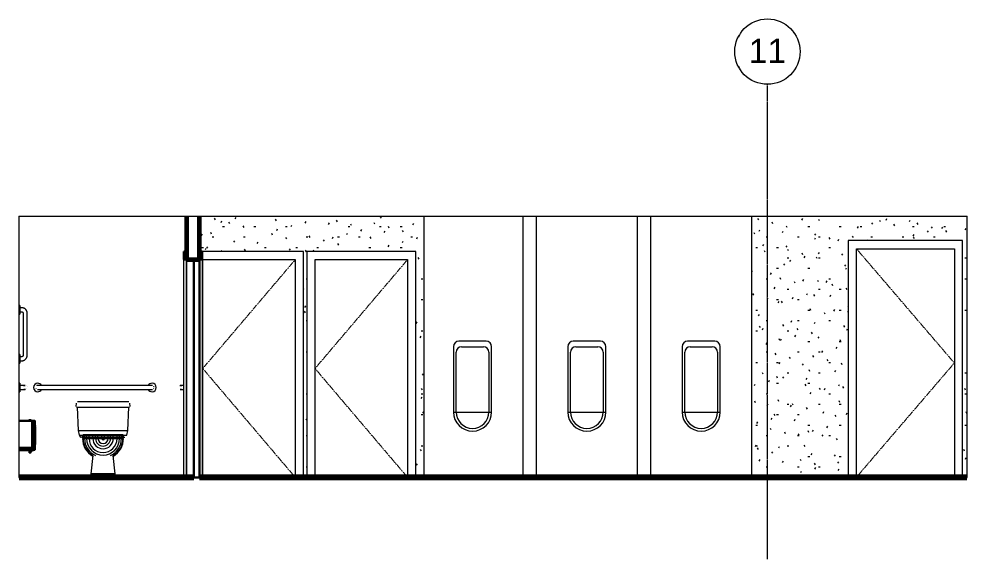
# Model space of a CAD drawing. Header units: inches. Extents: x -1667 to 6650, y -30 to 273.
# Drawn here: x 5010.4 to 5358.7, y -30 to 168.4 of the extents above; entities that cross this region are included whole.
import ezdxf

# ---------------------------------------------------------------- set-up
doc = ezdxf.new("R2010")
doc.units = ezdxf.units.IN
doc.header["$MEASUREMENT"] = 0
doc.linetypes.add('Dash 1_16_', pattern=[0.125, 0.0625, -0.0625])
doc.linetypes.add('Grid Line 1_2_', pattern=[0.875, 0.5, -0.125, 0.125, -0.125])
for name, color, linetype, lineweight in [('A-CLNG', 13, 'Continuous', 18), ('A-DOOR', 31, 'Continuous', 18), ('A-DOOR-FRAM', 31, 'Continuous', 9), ('A-WALL', 113, 'Continuous', 18), ('A-WALL-PATT', 111, 'Continuous', 18), ('C-TOPO', 7, 'Continuous', 9), ('I-WALL', 2, 'Continuous', 18), ('P-SANR-FIXT', 6, 'Continuous', 9), ('Q-SPCQ', 91, 'Continuous', 9), ('S-GRID', 1, 'Continuous', 9), ('S-GRID-IDEN', 1, 'Continuous', 9)]:
    doc.layers.add(name, color=color, linetype=linetype, lineweight=lineweight)
doc.styles.add('Arial', font='arial.ttf', dxfattribs={"height": 8.851796})
pattern_1 = [(0, (5223.469, 0), (15.36, 3.84), [0.634, -10.886, 0.634, -10.886, -61.44]), (0, (5223.469, 0), (15.36, 3.84), [-23.04, 0.634, -22.406, 0.634, -10.886, -26.88]), (0, (5223.469, 0), (15.36, 3.84), [-57.6, 0.634, -7.046, 0.634, -18.566]), (120, (5229.229, 1.92), (-11.00554, 11.38215), [0.634, -10.886, 0.634, -10.886, -61.44]), (120, (5229.229, 1.92), (-11.00554, 11.38215), [-23.04, 0.634, -22.406, 0.634, -10.886, -26.88]), (120, (5229.229, 1.92), (-11.00554, 11.38215), [-57.6, 0.634, -7.046, 0.634, -18.566]), (240, (5231.149, 9.6), (-4.35446, -15.22215), [0.634, -10.886, 0.634, -10.886, -61.44]), (240, (5231.149, 9.6), (-4.35446, -15.22215), [-23.04, 0.634, -22.406, 0.634, -10.886, -26.88]), (240, (5231.149, 9.6), (-4.35446, -15.22215), [-57.6, 0.634, -7.046, 0.634, -18.566])]

# ---------------------------------------------------------------- blocks, each defined once
blk = doc.blocks.new('Grid - Grid Head - Circle-50561-MEN - NORTH ELEVATION')
at = {"layer": 'S-GRID-IDEN', "color": 7}
blk.add_circle((1040.31, 156.37), 12, dxfattribs=at)
blk = doc.blocks.new('Open Source Metal Building_Exterior_rvt-17-MEN - NORTH ELEVATION')
at = {"layer": 'C-TOPO', "color": 10, "lineweight": 80}
for p, q in [((829.61, 0), (765.36, 0)), ((898.67, 0), (831.61, 0)), ((1113.61, 0), (898.67, 0))]:
    blk.add_line(p, q, dxfattribs=at)
at = {"layer": 'C-TOPO'}
for p, q in [((765.36, 0), (829.61, 0)), ((831.61, 0), (898.67, 0)), ((898.67, 0), (1113.61, 0))]:
    blk.add_line(p, q, dxfattribs=at)
at = {"layer": 'S-GRID', "linetype": 'Grid Line 1_2_'}
blk.add_line((1040.31, -30), (1040.31, 144.38), dxfattribs=at)
at = {"layer": 'S-GRID-IDEN', "insert": (1040.31, 161.09), "char_height": 8.852, "width": 16.416, "attachment_point": 2, "line_spacing_factor": 0.938532, "style": 'Arial', "bg_fill": 3, "box_fill_scale": 1.25, "bg_fill_color": 0, "bg_fill_transparency": 0}
blk.add_mtext('11', dxfattribs=at)
at = {"color": 130, "lineweight": 5}
blk.add_blockref('Grid - Grid Head - Circle-50561-MEN - NORTH ELEVATION', (0, 0), dxfattribs=at)
blk = doc.blocks.new('Single-Flush - 36_ x 84_-340240-MEN - NORTH ELEVATION')
at = {"layer": 'A-DOOR', "linetype": 'Dash 1_16_', "lineweight": 9}
for p in [(1072.98, 84), (1072.98, 0)]:
    blk.add_line(p, (1108.98, 42), dxfattribs=at)
at = {"layer": 'A-DOOR-FRAM'}
for p, q in [((1069.98, 87), (1069.98, 0)), ((1111.98, 87), (1069.98, 87)), ((1072.98, 0), (1072.98, 84)), ((1072.98, 84), (1108.98, 84)), ((1108.98, 84), (1108.98, 0)), ((1111.98, 0), (1111.98, 87))]:
    blk.add_line(p, q, dxfattribs=at)
blk = doc.blocks.new('Urinal-Wall-3D - Urinal-Wall-3D-456486-MEN - NORTH ELEVATION')
at = {"layer": 'P-SANR-FIXT'}
for p, q in [((1020.98, 50), (1010.98, 50)), ((1008.98, 48), (1008.98, 24)), ((1009.98, 24), (1009.98, 46)), ((1011.98, 48), (1019.98, 48)), ((1021.98, 46), (1021.98, 24)), ((1022.98, 24), (1022.98, 48)), ((1008.98, 24), (1009.98, 24)), ((1009.98, 24), (1015.98, 24)), ((1015.98, 24), (1021.98, 24)), ((1021.98, 24), (1022.98, 24))]:
    blk.add_line(p, q, dxfattribs=at)
for centre, radius, start, end in [((1010.98, 48), 2, 90, 180), ((1020.98, 48), 2, 360, 90), ((1011.98, 46), 2, 90, 180), ((1019.98, 46), 2, 0, 90), ((1015.98, 24), 7, 180, 0), ((1015.98, 24), 6, 180, 0)]:
    blk.add_arc(centre, radius, start, end, dxfattribs=at)
blk = doc.blocks.new('Single-Flush - 34_ x 80_-711724-MEN - NORTH ELEVATION')
at = {"layer": 'A-DOOR', "linetype": 'Dash 1_16_', "lineweight": 9}
for p in [(866.86, 80), (866.86, 0)]:
    blk.add_line(p, (832.86, 40), dxfattribs=at)
at = {"layer": 'A-DOOR-FRAM'}
for p, q in [((869.86, 83), (832.61, 83)), ((869.86, 0), (869.86, 83)), ((832.86, 0), (832.86, 80)), ((832.86, 80), (866.86, 80)), ((866.86, 80), (866.86, 0))]:
    blk.add_line(p, q, dxfattribs=at)
blk = doc.blocks.new('Single-Flush - 34_ x 80_-V41-MEN - NORTH ELEVATION')
at = {"layer": 'A-DOOR', "linetype": 'Dash 1_16_', "lineweight": 9}
for p in [(908.11, 80), (908.11, 0)]:
    blk.add_line(p, (874.11, 40), dxfattribs=at)
at = {"layer": 'A-DOOR-FRAM'}
for p, q in [((911.11, 83), (871.11, 83)), ((871.11, 83), (871.11, 0)), ((911.11, 0), (911.11, 83)), ((874.11, 0), (874.11, 80)), ((874.11, 80), (908.11, 80)), ((908.11, 80), (908.11, 0))]:
    blk.add_line(p, q, dxfattribs=at)
blk = doc.blocks.new('Toilet-Domestic-3D - Toilet-Domestic-3D-646774-MEN - NORTH ELEVATION')
at = {"layer": 'P-SANR-FIXT'}
for p, q in [((786.37, 27.29), (786.26, 26.02)), ((786.73, 25.75), (787.12, 17.25)), ((802.48, 27.75), (789.98, 27.75)), ((789.98, 25.75), (802.48, 25.75)), ((805.35, 17.25), (805.73, 25.75)), ((806.21, 26.02), (806.1, 27.29)), ((787.12, 17.25), (787.48, 15.49)), ((787.12, 17.25), (789.98, 17.25)), ((787.48, 15.49), (788.84, 15.49)), ((788.73, 15.25), (788.91, 15.25)), ((788.73, 14.5), (788.73, 15.25)), ((788.91, 15.24), (788.73, 15.24)), ((788.91, 14.5), (788.73, 14.5)), ((788.73, 14.25), (788.91, 14.25)), ((788.74, 15.25), (788.99, 15.75)), ((788.91, 15.25), (789.16, 15.75)), ((788.91, 15.25), (789.45, 15.25)), ((789.45, 15.24), (788.91, 15.24)), ((788.91, 14.5), (788.91, 15.24)), ((789.45, 14.5), (788.91, 14.5)), ((788.91, 14.25), (789.45, 14.25)), ((788.99, 15.75), (789.16, 15.75)), ((789.16, 15.75), (789.69, 15.75)), ((789.45, 15.25), (789.69, 15.75)), ((789.45, 15.25), (790.17, 15.25)), ((790.17, 15.24), (789.45, 15.24)), ((789.45, 14.5), (789.45, 15.24)), ((790.17, 14.5), (789.45, 14.5)), ((789.45, 14.25), (790.17, 14.25)), ((789.69, 15.75), (790.41, 15.75)), ((789.98, 17.25), (802.48, 17.25)), ((791.11, 15.24), (790.17, 15.24)), ((790.17, 14.5), (790.17, 15.24)), ((791.11, 14.5), (790.17, 14.5)), ((790.17, 14.25), (791.11, 14.25)), ((790.18, 15.25), (790.41, 15.75)), ((790.18, 15.25), (791.11, 15.25)), ((790.41, 15.75), (791.32, 15.75)), ((791.11, 15.25), (791.32, 15.75)), ((791.11, 15.25), (792.49, 15.25)), ((792.49, 15.24), (791.11, 15.24)), ((791.11, 14.5), (791.11, 15.24)), ((792.49, 14.5), (791.11, 14.5)), ((791.11, 14.25), (792.49, 14.25)), ((791.32, 15.75), (792.69, 15.75)), ((793.49, 15.24), (792.49, 15.24)), ((792.49, 14.5), (792.49, 15.24)), ((793.49, 14.5), (792.49, 14.5)), ((792.49, 14.25), (793.49, 14.25)), ((792.5, 15.25), (792.69, 15.75)), ((792.5, 15.25), (793.49, 15.25)), ((792.69, 15.75), (793.65, 15.75)), ((794.36, 15.24), (793.49, 15.24)), ((793.49, 14.5), (793.49, 15.24)), ((794.36, 14.5), (793.49, 14.5)), ((793.49, 14.25), (794.36, 14.25)), ((793.5, 15.25), (793.65, 15.75)), ((793.5, 15.25), (794.36, 15.25)), ((793.65, 15.75), (794.47, 15.75)), ((794.36, 15.25), (794.47, 15.75)), ((794.36, 15.25), (795.73, 15.25)), ((795.73, 15.24), (794.36, 15.24)), ((794.36, 14.5), (794.36, 15.24)), ((795.73, 14.5), (794.36, 14.5)), ((794.36, 14.25), (795.73, 14.25)), ((794.47, 15.75), (795.78, 15.75)), ((795.73, 15.25), (795.78, 15.75)), ((795.73, 15.25), (796.73, 15.25)), ((796.73, 15.24), (795.73, 15.24)), ((795.73, 14.5), (795.73, 15.24)), ((796.73, 14.5), (795.73, 14.5)), ((795.73, 14.25), (796.23, 14.25)), ((795.78, 15.75), (796.69, 15.75)), ((796.23, 14.25), (796.73, 14.25)), ((796.73, 15.25), (796.69, 15.75)), ((796.69, 15.75), (798, 15.75)), ((796.73, 15.25), (798.11, 15.25)), ((798.11, 15.24), (796.73, 15.24)), ((796.73, 14.5), (796.73, 15.24)), ((798.11, 14.5), (796.73, 14.5)), ((796.73, 14.25), (798.11, 14.25)), ((798.11, 15.25), (798, 15.75)), ((798, 15.75), (798.82, 15.75)), ((798.11, 15.25), (798.97, 15.25)), ((798.97, 15.24), (798.11, 15.24)), ((798.11, 14.5), (798.11, 15.24)), ((798.97, 14.5), (798.11, 14.5)), ((798.11, 14.25), (798.97, 14.25)), ((798.97, 15.25), (798.82, 15.75)), ((798.82, 15.75), (799.78, 15.75)), ((798.97, 15.25), (799.97, 15.25)), ((799.97, 15.24), (798.97, 15.24)), ((798.97, 14.5), (798.97, 15.24)), ((799.97, 14.5), (798.97, 14.5)), ((798.97, 14.25), (799.97, 14.25)), ((799.97, 15.25), (799.78, 15.75)), ((799.78, 15.75), (801.14, 15.75)), ((799.97, 15.25), (801.36, 15.25)), ((801.36, 15.24), (799.97, 15.24)), ((799.97, 14.5), (799.97, 15.24)), ((801.36, 14.5), (799.97, 14.5)), ((799.97, 14.25), (801.36, 14.25)), ((801.36, 15.25), (801.14, 15.75)), ((801.14, 15.75), (802.06, 15.75)), ((801.36, 15.25), (802.29, 15.25)), ((802.29, 15.24), (801.36, 15.24)), ((801.36, 14.5), (801.36, 15.24)), ((802.29, 14.5), (801.36, 14.5)), ((801.36, 14.25), (802.29, 14.25)), ((802.29, 15.25), (802.06, 15.75)), ((802.06, 15.75), (802.78, 15.75)), ((802.29, 15.25), (803.02, 15.25)), ((803.02, 15.24), (802.29, 15.24)), ((802.29, 14.5), (802.29, 15.24)), ((803.02, 14.5), (802.29, 14.5)), ((802.29, 14.25), (803.02, 14.25)), ((802.48, 17.25), (805.35, 17.25)), ((803.02, 15.25), (802.78, 15.75)), ((802.78, 15.75), (803.31, 15.75)), ((803.02, 15.25), (803.56, 15.25)), ((803.56, 15.24), (803.02, 15.24)), ((803.02, 14.5), (803.02, 15.24)), ((803.56, 14.5), (803.02, 14.5)), ((803.02, 14.25), (803.56, 14.25)), ((803.56, 15.25), (803.31, 15.75)), ((803.31, 15.75), (803.48, 15.75)), ((803.73, 15.25), (803.48, 15.75)), ((803.56, 15.25), (803.73, 15.25)), ((803.73, 15.24), (803.56, 15.24)), ((803.56, 14.5), (803.56, 15.24)), ((803.73, 14.5), (803.56, 14.5)), ((803.56, 14.25), (803.73, 14.25)), ((803.63, 15.49), (804.99, 15.49)), ((803.73, 14.5), (803.73, 15.25)), ((804.99, 15.49), (805.35, 17.25)), ((792.47, 8.03), (791.73, 1.25)), ((800.73, 1.25), (800, 8.03)), ((791.73, 1.25), (791.6, 0)), ((791.95, 1.25), (791.73, 1.25)), ((791.73, 1.25), (791.95, 1.25)), ((792.59, 1.25), (791.95, 1.25)), ((791.95, 1.25), (792.59, 1.25)), ((793.59, 1.25), (792.59, 1.25)), ((792.59, 1.25), (793.59, 1.25)), ((794.84, 1.25), (793.59, 1.25)), ((793.59, 1.25), (794.84, 1.25)), ((796.23, 1.25), (794.84, 1.25)), ((794.84, 1.25), (796.23, 1.25)), ((797.63, 1.25), (796.23, 1.25)), ((796.23, 1.25), (800.51, 1.25)), ((798.88, 1.25), (797.63, 1.25)), ((799.88, 1.25), (798.88, 1.25)), ((800.51, 1.25), (799.88, 1.25)), ((800.73, 1.25), (800.51, 1.25)), ((800.51, 1.25), (800.73, 1.25)), ((800.87, 0), (800.73, 1.25))]:
    blk.add_line(p, q, dxfattribs=at)
at = {"layer": 'P-SANR-FIXT', "flags": 128}
for points in [[(786.51, 25.75), (786.67, 25.75), (787.14, 25.75), (787.87, 25.75), (788.8, 25.75), (789.84, 25.75), (789.98, 25.75)], [(789.98, 27.75), (788.99, 27.75), (788.11, 27.75), (787.41, 27.75), (786.99, 27.75), (786.87, 27.75)], [(805.6, 27.75), (805.44, 27.75), (804.97, 27.75), (804.25, 27.75), (803.34, 27.75), (802.48, 27.75)], [(802.48, 25.75), (803.53, 25.75), (804.48, 25.75), (805.25, 25.75), (805.75, 25.75), (805.96, 25.75), (805.96, 25.75)], [(788.45, 14.75), (788.61, 14.75), (788.73, 14.75)], [(803.73, 14.75), (803.99, 14.75), (804.02, 14.75)]]:
    blk.add_lwpolyline(points, dxfattribs=at)
at = {"layer": 'P-SANR-FIXT'}
for radius, start, end in [(7.5, 180, 239.5183), (7.33, 180, 239.6102), (6.79, 180, 245.7328), (6.06, 180, 0), (5.13, 180, 0), (3.74, 180, 0), (2.74, 180, 0), (1.87, 180, 0), (0.5, 180, 0), (6.79, 294.2672, 0), (7.33, 300.3592, 0), (7.5, 300.4817, 0)]:
    blk.add_arc((796.23, 14.25), radius, start, end, dxfattribs=at)
for points, knots in [([(805.75, 27.73), (805.74, 27.73), (805.69, 27.74), (805.65, 27.75), (805.6, 27.75)], [-0.1938937, -0.1938937, -0.1938937, -0.1938937, -0.1666667, 0, 0, 0, 0]), ([(787.57, 15.28), (787.58, 15.25), (787.62, 15.19), (787.68, 15.11), (787.75, 15.03), (787.84, 14.96), (787.93, 14.89), (788.02, 14.84), (788.12, 14.8), (788.19, 14.78), (788.23, 14.77)], [0.1752548, 0.1752548, 0.1752548, 0.1752548, 0.25, 0.3333333, 0.4166667, 0.5, 0.5833333, 0.6666667, 0.75, 0.8333333, 0.8333333, 0.8333333, 0.8333333])]:
    blk.add_open_spline(points, degree=3, knots=knots, dxfattribs=at)
blk.add_open_spline([(804.02, 14.75), (804.1, 14.75), (804.17, 14.76), (804.24, 14.77)], degree=3, dxfattribs=at)
blk = doc.blocks.new('817_Grab_Bars - 8170-001420-646776-MEN - NORTH ELEVATION')
at = {"layer": 'Q-SPCQ'}
for p, q in [((765.64, 34.56), (765.36, 34.56)), ((765.36, 31.44), (765.64, 31.44)), ((765.64, 34.56), (765.64, 31.44)), ((766.36, 33.75), (765.64, 33.75)), ((765.64, 32.25), (766.36, 32.25)), ((766.99, 33.75), (767.38, 33.75)), ((767.61, 33.75), (767.64, 33.74)), ((767.72, 32.26), (767.61, 32.25)), ((768.06, 33.6), (768.07, 33.59)), ((768.21, 32.57), (768.2, 32.54)), ((768.31, 33.23), (768.33, 33.2))]:
    blk.add_line(p, q, dxfattribs=at)
at = {"layer": 'Q-SPCQ', "flags": 128}
for points in [[(767.61, 33.75), (767.45, 33.75), (767.01, 33.75), (766.41, 33.75), (766.36, 33.75)], [(766.36, 32.25), (766.97, 32.25), (767.42, 32.25), (767.61, 32.25), (767.61, 32.25)], [(767.61, 32.25), (767.45, 32.25), (767.15, 32.25)], [(767.52, 33.75), (767.61, 33.75), (767.61, 33.75)]]:
    blk.add_lwpolyline(points, dxfattribs=at)
blk = doc.blocks.new('817_Grab_Bars - 8170-001420-V42-MEN - NORTH ELEVATION')
at = {"layer": 'Q-SPCQ'}
for p, q in [((812.98, 33.75), (773.48, 33.75)), ((773.48, 32.25), (812.98, 32.25))]:
    blk.add_line(p, q, dxfattribs=at)
at = {"layer": 'Q-SPCQ', "flags": 128}
for points in [[(773.48, 33.75), (772.87, 33.75), (772.42, 33.75), (772.24, 33.75), (772.23, 33.75)], [(772.23, 32.25), (772.39, 32.25), (772.83, 32.25), (773.43, 32.25), (773.48, 32.25)], [(814.23, 33.75), (814.08, 33.75), (813.64, 33.75), (813.03, 33.75), (812.98, 33.75)], [(812.98, 32.25), (813.6, 32.25), (814.05, 32.25), (814.23, 32.25), (814.23, 32.25)]]:
    blk.add_lwpolyline(points, dxfattribs=at)
at = {"layer": 'Q-SPCQ'}
for centre, radius, start, end in [((772.23, 33), 1.56, 90, 270), ((772.23, 33), 0.75, 210, 225), ((772.23, 33), 0.75, 105, 120), ((772.23, 33), 0.75, 90, 97.1619), ((772.23, 33), 0.75, 262.8381, 270), ((772.23, 33), 1.56, 28.7972, 90), ((772.23, 33), 0.75, 87.2728, 90), ((772.23, 33), 1.56, 270, 331.2), ((772.23, 33), 0.75, 270, 273.492), ((814.23, 33), 1.56, 90, 151.2), ((814.23, 33), 1.56, 208.7972, 270), ((814.23, 33), 0.75, 266.508, 270), ((814.23, 33), 0.75, 90, 92.7923), ((814.23, 33), 1.56, 270, 90), ((814.23, 33), 0.75, 81.3838, 90), ((814.23, 33), 0.75, 270, 278.4782), ((814.23, 33), 0.75, 315, 330), ((814.23, 33), 0.75, 15, 30)]:
    blk.add_arc(centre, radius, start, end, dxfattribs=at)
blk = doc.blocks.new('Dispenser-Toilet_Tissue-Frost_Products_LTD_-Jumbo-169 - Steel-Brushed-Stainless_Steel-711843-MEN - NORTH ELEVATION')
at = {"layer": 'Q-SPCQ', "lineweight": 30}
for p, q in [((769.88, 20.93), (769, 20.93)), ((769, 20.81), (769, 20.93)), ((769.08, 21.01), (769.8, 21.01)), ((769.88, 20.93), (769.88, 20.81)), ((765.36, 20.81), (770.2, 20.81)), ((765.36, 20.81), (769, 20.81)), ((769.88, 20.81), (770.2, 20.81)), ((770.2, 20.81), (770.2, 10.82)), ((770.26, 10.89), (770.26, 20.75)), ((770.26, 20.75), (770.29, 20.75)), ((770.29, 20.82), (771.06, 20.82)), ((770.29, 20.75), (770.29, 20.82)), ((770.29, 20.75), (770.29, 10.82)), ((771.06, 20.82), (771.06, 10.06)), ((771.22, 10.23), (771.22, 20.66)), ((771.22, 20.66), (771.22, 19.16)), ((771.22, 18.79), (771.22, 18.61)), ((771.32, 18.45), (771.32, 12.44)), ((770.2, 10.82), (765.36, 10.82)), ((770.26, 10.89), (770.29, 10.89)), ((770.63, 10.82), (770.29, 10.82)), ((770.49, 10.82), (770.49, 9.98)), ((770.63, 10.82), (770.63, 9.98)), ((770.73, 10.82), (770.63, 10.82)), ((770.73, 10.06), (770.73, 10.82)), ((771.22, 11.99), (771.22, 10.23)), ((765.36, 9.98), (770.49, 9.98)), ((769.27, 9.98), (765.36, 9.98)), ((769.27, 8.98), (769.27, 9.98)), ((769.46, 8.98), (769.27, 8.98)), ((770.07, 9.81), (769.46, 8.98)), ((770.07, 9.98), (770.07, 9.81)), ((770.63, 9.98), (770.07, 9.98)), ((771.06, 10.06), (770.73, 10.06))]:
    blk.add_line(p, q, dxfattribs=at)
for centre, radius, start, end in [((769.08, 20.93), 0.08, 90, 180), ((769.8, 20.93), 0.08, 0, 90), ((770.2, 20.75), 0.06, 0, 90), ((771.06, 20.66), 0.16, 0, 90), ((771.1, 18.98), 0.22, 0, 56.9443), ((771.1, 18.97), 0.22, 303.0557, 0), ((771.14, 18.45), 0.18, 0, 63.6122), ((771.17, 18.43), 0.146, 3.2903, 71.6054), ((770.19, 10.89), 0.0708, 278.7749, 0), ((771.14, 12.44), 0.18, 296.3929, 0), ((771.17, 12.45), 0.147, 288.3843, 356.1266), ((771.1, 12.17), 0.22, 303.0557, 0.8097), ((771.14, 12.44), 0.18, 316.3849, 0), ((771.1, 12.18), 0.22, 359.1903, 39.2698), ((771.06, 10.23), 0.16, 270, 0)]:
    blk.add_arc(centre, radius, start, end, dxfattribs=at)
blk = doc.blocks.new('817_Grab_Bars - 8170-001420-654244-MEN - NORTH ELEVATION')
at = {"layer": 'Q-SPCQ'}
for p, q in [((824.5, 33.74), (824.61, 33.75)), ((824.61, 32.25), (824.58, 32.26)), ((824.61, 33.75), (824.7, 33.75)), ((824.82, 33.75), (825.2, 33.75)), ((825.21, 33.75), (825.23, 33.75))]:
    blk.add_line(p, q, dxfattribs=at)
at = {"layer": 'Q-SPCQ', "flags": 128}
for points in [[(825.86, 33.75), (825.25, 33.75), (824.79, 33.75), (824.61, 33.75), (824.61, 33.75)], [(824.61, 32.25), (824.77, 32.25), (825.21, 32.25), (825.81, 32.25), (825.86, 32.25)], [(825.07, 32.25), (824.79, 32.25), (824.61, 32.25), (824.61, 32.25)]]:
    blk.add_lwpolyline(points, dxfattribs=at)
blk = doc.blocks.new('817_Grab_Bars - 8170-001180-646778-MEN - NORTH ELEVATION')
at = {"layer": 'Q-SPCQ'}
for p, q in [((765.64, 63.13), (765.36, 63.13)), ((765.64, 63.13), (765.64, 61.56)), ((765.36, 60), (765.64, 60)), ((766.36, 62.31), (765.64, 62.31)), ((765.64, 61.56), (765.64, 60)), ((765.64, 60.81), (766.36, 60.81)), ((766.86, 60.31), (766.86, 44.81)), ((768.36, 44.81), (768.36, 60.31)), ((765.64, 45.13), (765.36, 45.13)), ((765.36, 42), (765.64, 42)), ((765.64, 45.13), (765.64, 43.56)), ((766.36, 44.31), (765.64, 44.31)), ((765.64, 43.56), (765.64, 42)), ((765.64, 42.81), (766.36, 42.81))]:
    blk.add_line(p, q, dxfattribs=at)
at = {"layer": 'Q-SPCQ', "flags": 128}
for points in [[(768.36, 60.31), (768.36, 60.39), (768.35, 60.47), (768.35, 60.55), (768.33, 60.63), (768.32, 60.71), (768.3, 60.79), (768.28, 60.87), (768.26, 60.94), (768.23, 61.02), (768.2, 61.09), (768.17, 61.16), (768.13, 61.24), (768.1, 61.31), (768.05, 61.37), (768.01, 61.44), (767.96, 61.51), (767.91, 61.57), (767.86, 61.63), (767.81, 61.69), (767.75, 61.75), (767.69, 61.8), (767.63, 61.85), (767.57, 61.9), (767.51, 61.95), (767.44, 62), (767.37, 62.04), (767.3, 62.08), (767.23, 62.11), (767.16, 62.15), (767.08, 62.18), (767.01, 62.2), (766.93, 62.23), (766.86, 62.25), (766.78, 62.27), (766.7, 62.28), (766.62, 62.3), (766.54, 62.3), (766.46, 62.31), (766.38, 62.31), (766.36, 62.31)], [(766.36, 60.81), (766.38, 60.81), (766.4, 60.81), (766.42, 60.81), (766.44, 60.81), (766.46, 60.8), (766.48, 60.8), (766.5, 60.79), (766.52, 60.79), (766.54, 60.78), (766.55, 60.77), (766.57, 60.76), (766.59, 60.76), (766.61, 60.75), (766.63, 60.74), (766.64, 60.73), (766.66, 60.71), (766.67, 60.7), (766.69, 60.69), (766.7, 60.67), (766.72, 60.66), (766.73, 60.65), (766.74, 60.63), (766.76, 60.62), (766.77, 60.6), (766.78, 60.58), (766.79, 60.57), (766.8, 60.55), (766.81, 60.53), (766.82, 60.51), (766.83, 60.49), (766.83, 60.47), (766.84, 60.46), (766.84, 60.44), (766.85, 60.42), (766.85, 60.4), (766.86, 60.38), (766.86, 60.36), (766.86, 60.34), (766.86, 60.32), (766.86, 60.31)], [(766.36, 42.81), (766.44, 42.81), (766.52, 42.82), (766.6, 42.83), (766.68, 42.84), (766.76, 42.85), (766.83, 42.87), (766.91, 42.89), (766.99, 42.91), (767.06, 42.94), (767.14, 42.97), (767.21, 43), (767.28, 43.04), (767.35, 43.08), (767.42, 43.12), (767.49, 43.16), (767.55, 43.21), (767.62, 43.26), (767.68, 43.31), (767.74, 43.36), (767.79, 43.42), (767.85, 43.48), (767.9, 43.54), (767.95, 43.6), (768, 43.67), (768.04, 43.73), (768.08, 43.8), (768.12, 43.87), (768.16, 43.94), (768.19, 44.01), (768.22, 44.09), (768.25, 44.16), (768.28, 44.24), (768.3, 44.32), (768.32, 44.39), (768.33, 44.47), (768.34, 44.55), (768.35, 44.63), (768.36, 44.71), (768.36, 44.79), (768.36, 44.81)], [(766.86, 44.81), (766.86, 44.79), (766.86, 44.77), (766.86, 44.75), (766.85, 44.73), (766.85, 44.71), (766.85, 44.69), (766.84, 44.67), (766.83, 44.66), (766.83, 44.64), (766.82, 44.62), (766.81, 44.6), (766.8, 44.58), (766.79, 44.56), (766.78, 44.55), (766.77, 44.53), (766.76, 44.51), (766.75, 44.5), (766.74, 44.48), (766.72, 44.47), (766.71, 44.45), (766.69, 44.44), (766.68, 44.43), (766.66, 44.41), (766.65, 44.4), (766.63, 44.39), (766.61, 44.38), (766.6, 44.37), (766.58, 44.36), (766.56, 44.35), (766.54, 44.35), (766.52, 44.34), (766.5, 44.33), (766.48, 44.33), (766.46, 44.32), (766.44, 44.32), (766.42, 44.32), (766.4, 44.31), (766.38, 44.31), (766.36, 44.31), (766.36, 44.31)]]:
    blk.add_lwpolyline(points, dxfattribs=at)
blk = doc.blocks.new('Single-Flush - 34_ x 80_-V43-MEN - NORTH ELEVATION')
at = {"layer": 'A-DOOR', "lineweight": 30}
for p, q in [((829.61, 80), (829.61, 0)), ((831.61, 80), (829.61, 80)), ((831.61, 0), (831.61, 80)), ((829.61, 0), (831.61, 0))]:
    blk.add_line(p, q, dxfattribs=at)
at = {"layer": 'A-DOOR-FRAM', "lineweight": 30}
for p, q in [((825.86, 83), (825.86, 80)), ((826.86, 83), (825.86, 83)), ((826.86, 80), (826.86, 83)), ((832.61, 83), (831.61, 83)), ((831.61, 83), (831.61, 80)), ((832.61, 80), (832.61, 83)), ((825.86, 80), (826.86, 80)), ((831.61, 80), (832.61, 80))]:
    blk.add_line(p, q, dxfattribs=at)
at = {"layer": 'A-DOOR-FRAM'}
for p, q in [((825.86, 0), (825.86, 80)), ((826.86, 80), (826.86, 0)), ((832.61, 80), (832.61, 0))]:
    blk.add_line(p, q, dxfattribs=at)

msp = doc.modelspace()

# ---------------------------------------------------------------- hatches: boundary and pattern name
at = {"layer": 'A-WALL-PATT', "lineweight": 9}
h = msp.add_hatch(dxfattribs=at)
h.set_pattern_fill('FP_33', color=256, style=0, pattern_type=2)
h.set_pattern_definition(pattern_1)
h.paths.add_polyline_path([(5072.56, 80), (5072.56, 96.04), (5071.93, 96.04), (5071.93, 80)], flags=0)
h = msp.add_hatch(dxfattribs=at)
h.set_pattern_fill('FP_33', color=256, style=0, pattern_type=2)
h.set_pattern_definition(pattern_1)
h.paths.add_polyline_path([(5076.68, 80), (5076.68, 96.04), (5076.06, 96.04), (5076.06, 80)], flags=0)
h = msp.add_hatch(dxfattribs=at)
h.set_pattern_fill('FP_33', color=256, style=0, pattern_type=2)
h.set_pattern_definition(pattern_1)
h.paths.add_polyline_path([(5116.18, 0), (5116.18, 83), (5154.43, 83), (5154.43, 96), (5076.68, 96), (5076.68, 83), (5114.93, 83), (5114.93, 0)], flags=0)
h = msp.add_hatch(dxfattribs=at)
h.set_pattern_fill('FP_33', color=256, style=0, pattern_type=2)
h.set_pattern_definition(pattern_1)
h.paths.add_polyline_path([(5159.18, 0), (5159.18, 96), (5154.43, 96), (5154.43, 83), (5156.18, 83), (5156.18, 0)], flags=0)
h = msp.add_hatch(dxfattribs=at)
h.set_pattern_fill('FP_33', color=256, style=0, pattern_type=2)
h.set_pattern_definition(pattern_1)
h.paths.add_polyline_path([(5284.43, 0), (5284.43, 96), (5279.68, 96), (5279.68, 0)], flags=0)
h = msp.add_hatch(dxfattribs=at)
h.set_pattern_fill('FP_33', color=256, style=0, pattern_type=2)
h.set_pattern_definition(pattern_1)
h.paths.add_polyline_path([(5357.06, 0), (5358.68, 0), (5358.68, 96), (5284.43, 96), (5284.43, 0), (5315.06, 0), (5315.06, 87), (5357.06, 87), (5357.06, 29.51)], flags=0)

# ---------------------------------------------------------------- linework, layer by layer
at = {"layer": 'A-CLNG'}
for p, q in [((5010.43, 96.04), (5010.43, 96)), ((5010.43, 96), (5358.68, 96)), ((5358.68, 96), (5358.68, 96.04))]:
    msp.add_line(p, q, dxfattribs=at)
at = {"layer": 'A-WALL'}
for p, q in [((5072.56, 96.04), (5072.56, 80)), ((5076.06, 96.04), (5076.06, 80))]:
    msp.add_line(p, q, dxfattribs=at)
at = {"layer": 'I-WALL'}
for p, q in [((5010.43, 0), (5010.43, 96)), ((5159.18, 96), (5159.18, 0)), ((5195.68, 0), (5195.68, 96)), ((5200.43, 96), (5200.43, 0)), ((5237.68, 0), (5237.68, 96)), ((5242.43, 96), (5242.43, 0)), ((5279.68, 0), (5279.68, 96)), ((5358.68, 96), (5358.68, 0)), ((5071.93, 0), (5071.93, 80)), ((5010.41, 0), (5010.43, 0)), ((5358.68, 0), (5358.72, 0))]:
    msp.add_line(p, q, dxfattribs=at)
at = {"layer": 'I-WALL', "lineweight": 60}
for p, q in [((5071.93, 96.04), (5071.93, 80)), ((5076.68, 80), (5076.68, 96.04)), ((5071.93, 80), (5076.68, 80))]:
    msp.add_line(p, q, dxfattribs=at)

# ---------------------------------------------------------------- block references
at = {"layer": 'A-DOOR', "lineweight": 9}
for name in ['Single-Flush - 36_ x 84_-340240-MEN - NORTH ELEVATION', 'Single-Flush - 34_ x 80_-V43-MEN - NORTH ELEVATION', 'Single-Flush - 34_ x 80_-711724-MEN - NORTH ELEVATION', 'Single-Flush - 34_ x 80_-V41-MEN - NORTH ELEVATION']:
    msp.add_blockref(name, (4245.07, 0), dxfattribs=at)
at = {"layer": 'P-SANR-FIXT'}
for name, p in [('Urinal-Wall-3D - Urinal-Wall-3D-456486-MEN - NORTH ELEVATION', (4161.07, 0)), ('Urinal-Wall-3D - Urinal-Wall-3D-456486-MEN - NORTH ELEVATION', (4203.07, 0)), ('Urinal-Wall-3D - Urinal-Wall-3D-456486-MEN - NORTH ELEVATION', (4245.07, 0)), ('Toilet-Domestic-3D - Toilet-Domestic-3D-646774-MEN - NORTH ELEVATION', (4245.07, 0))]:
    msp.add_blockref(name, p, dxfattribs=at)
at = {"layer": 'Q-SPCQ'}
for name in ['817_Grab_Bars - 8170-001180-646778-MEN - NORTH ELEVATION', '817_Grab_Bars - 8170-001420-646776-MEN - NORTH ELEVATION', '817_Grab_Bars - 8170-001420-V42-MEN - NORTH ELEVATION', '817_Grab_Bars - 8170-001420-654244-MEN - NORTH ELEVATION', 'Dispenser-Toilet_Tissue-Frost_Products_LTD_-Jumbo-169 - Steel-Brushed-Stainless_Steel-711843-MEN - NORTH ELEVATION']:
    msp.add_blockref(name, (4245.07, 0), dxfattribs=at)

# ---------------------------------------------------------------- next in the draw order: block references
at = {"color": 90, "lineweight": 5}
msp.add_blockref('Open Source Metal Building_Exterior_rvt-17-MEN - NORTH ELEVATION', (4245.07, 0), dxfattribs=at)

doc.saveas('drawing.dxf')
